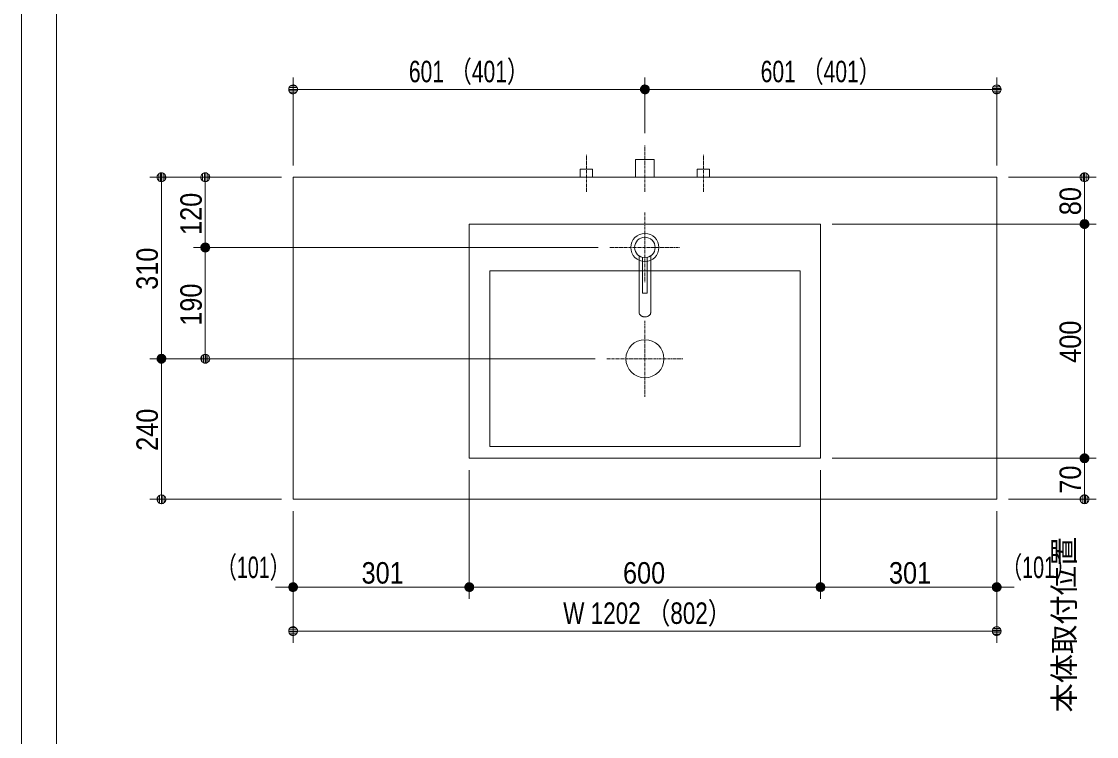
# Model space of a CAD drawing. Units: millimetres, scale not verified. Extents: x -6062 to 6062, y -3045 to 3045.
# Drawn here: x -5788 to -3951, y -775 to 446 of the extents above; entities that cross this region are included whole.
import ezdxf
from ezdxf.enums import TextEntityAlignment as Align

# ---------------------------------------------------------------- set-up
doc = ezdxf.new("R2010")
doc.units = ezdxf.units.MM
doc.header["$LTSCALE"] = 20
doc.linetypes.add('CHAIN1', pattern=[8, 5, -1, 1, -1])
for name, color, linetype, lineweight in [('0-0_1図面枠', 7, 'Continuous', 9), ('0-1_5ボウル・キャビネット', 7, 'Continuous', 9), ('0-2_2寸法-1', 7, 'Continuous', 9), ('0-3_0', 7, 'Continuous', 9), ('0-4_2寸法-2', 7, 'Continuous', 9), ('0-5_4給排水', 7, 'Continuous', 9)]:
    doc.layers.add(name, color=color, linetype=linetype, lineweight=lineweight)
doc.styles.add('ＭＳ Ｐゴシック', font='')
doc.styles.get('ＭＳ Ｐゴシック').set_extended_font_data('MS PGothic')

# ---------------------------------------------------------------- blocks, each defined once
blk = doc.blocks.new('グループ-2')
at = {"layer": '0-0_1図面枠'}
blk.add_lwpolyline([(-80000, 55400), (80000, 55400), (80000, -55400), (-80000, -55400)], close=True, dxfattribs=at)
blk = doc.blocks.new('図面枠')
at = {"layer": '0-0_1図面枠'}
blk.add_blockref('グループ-2', (0, 0), dxfattribs=at)
blk = doc.blocks.new('グループ-4')
at = {"layer": '0-0_1図面枠'}
blk.add_line((-78800, 41000), (-78800, -48600), dxfattribs=at)
blk = doc.blocks.new('_Dot')
at = {"layer": '0-3_0'}
for p, q in [((-10, 0), (-20, 0)), ((9.78, 2), (-9.78, 2)), ((7.99, 6), (-7.99, 6)), ((9.16, -3.98), (-9.16, -3.98)), ((6, -7.98), (-6, -7.98))]:
    blk.add_line(p, q, dxfattribs=at)
for points in [[(10, 0), (9.92, 1.25), (9.69, 2.49), (9.3, 3.68), (8.76, 4.82), (8.09, 5.88), (7.29, 6.85), (6.37, 7.71), (5.36, 8.44), (4.26, 9.05), (3.09, 9.51), (1.87, 9.82), (0.63, 9.98), (-0.63, 9.98), (-1.87, 9.82), (-3.09, 9.51), (-4.26, 9.05), (-5.36, 8.44), (-6.37, 7.71), (-7.29, 6.85), (-8.09, 5.88), (-8.76, 4.82), (-9.3, 3.68), (-9.69, 2.49), (-9.92, 1.25), (-10, 0), (0, 0)], [(-10, 0), (-9.92, -1.25), (-9.69, -2.49), (-9.3, -3.68), (-8.76, -4.82), (-8.09, -5.88), (-7.29, -6.85), (-6.37, -7.71), (-5.36, -8.44), (-4.26, -9.05), (-3.09, -9.51), (-1.87, -9.82), (-0.63, -9.98), (0.63, -9.98), (1.87, -9.82), (3.09, -9.51), (4.26, -9.05), (5.36, -8.44), (6.37, -7.71), (7.29, -6.85), (8.09, -5.88), (8.76, -4.82), (9.3, -3.68), (9.69, -2.49), (9.92, -1.25), (10, 0), (0, 0)]]:
    blk.add_lwpolyline(points, close=True, dxfattribs=at)
blk = doc.blocks.new('グループ-45')
at = {"layer": '0-1_5ボウル・キャビネット', "linetype": 'CHAIN1'}
for p, q in [((-58700, -1300), (-58700, -3900)), ((-60000, -2600), (-57400, -2600))]:
    blk.add_line(p, q, dxfattribs=at)
at = {"layer": '0-1_5ボウル・キャビネット'}
for points in [[(-64700, 2000), (-52700, 2000), (-52700, -6000), (-64700, -6000)], [(-64000, 400), (-53400, 400), (-53400, -5600), (-64000, -5600)]]:
    blk.add_lwpolyline(points, close=True, dxfattribs=at)
blk.add_circle((-58700, -2600), 650, dxfattribs=at)
blk = doc.blocks.new('グループ-48')
at = {"layer": '0-5_4給排水', "linetype": 'CHAIN1'}
for p, q in [((-58700, 2400), (-58700, 0)), ((-59900, 1200), (-57500, 1200))]:
    blk.add_line(p, q, dxfattribs=at)
at = {"layer": '0-5_4給排水'}
for points in [[(-58900, 912.8), (-58900, -1017.1), (-58899.2, -1030.8), (-58896.7, -1045), (-58892.3, -1059.2), (-58886, -1073.5), (-58877.7, -1087.4), (-58867.4, -1100.9), (-58855.3, -1113.6), (-58841.4, -1125.4), (-58826.1, -1136), (-58809.4, -1145.3), (-58791.9, -1153.2), (-58773.6, -1159.5), (-58755, -1164.4), (-58736.4, -1167.7), (-58718, -1169.7), (-58700, -1170.3), (-58682, -1169.7), (-58663.6, -1167.7), (-58645, -1164.4), (-58626.4, -1159.5), (-58608.1, -1153.2), (-58590.6, -1145.3), (-58573.9, -1136), (-58558.6, -1125.4), (-58544.7, -1113.6), (-58532.6, -1100.9), (-58522.3, -1087.4), (-58514, -1073.5), (-58507.7, -1059.2), (-58503.3, -1045), (-58500.8, -1030.8), (-58500, -1017.1), (-58500, 912.8)], [(-58780, 859.3), (-58780, -360), (-58620, -360), (-58620, 859.3)]]:
    blk.add_lwpolyline(points, dxfattribs=at)
for radius in [480, 350]:
    blk.add_circle((-58700, 1200), radius, dxfattribs=at)
blk = doc.blocks.new('グループ-64')
at = {"layer": '0-5_4給排水', "linetype": 'CHAIN1'}
blk.add_line((-58700, 3100), (-58700, 4700), dxfattribs=at)
at = {"layer": '0-5_4給排水'}
blk.add_lwpolyline([(-59020, 3600), (-59020, 4200), (-58380, 4200), (-58380, 3600)], dxfattribs=at)
blk = doc.blocks.new('止水栓_平面_W100')
at = {"layer": '0-5_4給排水', "linetype": 'CHAIN1'}
for p, q in [((-2000, -500), (-2000, 780)), ((2000, -500), (2000, 780))]:
    blk.add_line(p, q, dxfattribs=at)
at = {"layer": '0-5_4給排水'}
for points in [[(-2210, 0), (-2210, 280), (-1790, 280), (-1790, 0)], [(1790, 0), (1790, 280), (2210, 280), (2210, 0)]]:
    blk.add_lwpolyline(points, dxfattribs=at)

msp = doc.modelspace()

# ---------------------------------------------------------------- linework, layer by layer
at = {"layer": '0-1_5ボウル・キャビネット'}
msp.add_lwpolyline([(-5323.5, 180), (-4121.5, 180), (-4121.5, -370), (-5323.5, -370)], close=True, dxfattribs=at)
at = {"layer": '0-2_2寸法-1'}
for p, q in [((-5323.5, 200), (-5323.5, 350)), ((-4722.5, 255), (-4722.5, 350)), ((-4722.5, 255), (-4722.5, 350)), ((-4121.5, 200), (-4121.5, 350)), ((-4737.51, 330), (-5308.49, 330)), ((-4707.49, 330), (-4136.51, 330)), ((-5493.5, 180), (-5568.5, 180)), ((-5343.5, 180), (-5493.5, 180)), ((-4101.5, 180), (-3951.5, 180)), ((-5548.5, -114.99), (-5548.5, 164.99)), ((-5473.5, 75.01), (-5473.5, 164.99)), ((-3971.5, 115.01), (-3971.5, 164.99)), ((-4402.5, 100), (-3951.5, 100)), ((-4101.5, 100), (-3951.5, 100)), ((-3971.5, 84.99), (-3971.5, -284.99)), ((-4802.5, 60), (-5493.5, 60)), ((-4802.5, 60), (-5493.5, 60)), ((-5473.5, 44.99), (-5473.5, -114.99)), ((-5493.5, -130), (-5568.5, -130)), ((-5493.5, -130), (-5568.5, -130)), ((-5548.5, -145.01), (-5548.5, -354.99)), ((-4807.5, -130), (-5493.5, -130)), ((-4402.5, -300), (-3951.5, -300)), ((-4101.5, -300), (-3951.5, -300)), ((-5022.5, -320), (-5022.5, -540)), ((-4422.5, -320), (-4422.5, -540)), ((-3971.5, -354.99), (-3971.5, -315.01)), ((-5343.5, -370), (-5568.5, -370)), ((-4101.5, -370), (-3951.5, -370)), ((-5323.5, -390), (-5323.5, -540)), ((-5022.5, -390), (-5022.5, -540)), ((-4422.5, -390), (-4422.5, -540)), ((-4121.5, -390), (-4121.5, -540)), ((-5037.51, -520), (-5308.49, -520)), ((-5007.49, -520), (-4437.51, -520)), ((-4407.49, -520), (-4136.51, -520)), ((-5323.5, -540), (-5323.5, -615)), ((-4121.5, -540), (-4121.5, -615)), ((-4136.51, -595), (-5308.49, -595))]:
    msp.add_line(p, q, dxfattribs=at)
at = {"layer": '0-4_2寸法-2'}
for p, q in [((-5323.5, -390), (-5323.5, -540)), ((-5022.5, -390), (-5022.5, -540)), ((-4422.5, -390), (-4422.5, -540)), ((-4121.5, -390), (-4121.5, -540)), ((-5338.51, -520), (-5353.51, -520)), ((-5022.5, -520), (-5323.5, -520)), ((-5007.49, -520), (-4992.49, -520)), ((-4437.51, -520), (-4452.51, -520)), ((-4422.5, -520), (-4121.5, -520)), ((-4106.49, -520), (-4091.49, -520))]:
    msp.add_line(p, q, dxfattribs=at)

# ---------------------------------------------------------------- block references
at = {"layer": '0-0_1図面枠', "xscale": 0.05, "yscale": 0.05}
for name in ['図面枠', 'グループ-4']:
    msp.add_blockref(name, (-1787.5, 0), dxfattribs=at)
at = {"layer": '0-1_5ボウル・キャビネット', "xscale": 0.05, "yscale": 0.05}
msp.add_blockref('グループ-45', (-1787.5, 0), dxfattribs=at)
at = {"layer": '0-2_2寸法-1', "xscale": 0.7503418, "yscale": 0.7503418}
for p, rotation in [((-5323.5, 330), 180), ((-4722.5, 330), 180), ((-5548.5, 180), 90), ((-5473.5, 180), 90), ((-3971.5, 180), 90), ((-3971.5, 100), 270), ((-3971.5, 100), 90), ((-5473.5, 60), 270), ((-5473.5, 60), 90), ((-5548.5, -130), 270), ((-5548.5, -130), 90), ((-5473.5, -130), 270), ((-3971.5, -300), 270), ((-3971.5, -300), 90), ((-5548.5, -370), 270), ((-3971.5, -370), 270), ((-5323.5, -520), 180), ((-5022.5, -520), 180), ((-4422.5, -520), 180), ((-5323.5, -595), 180)]:
    msp.add_blockref('_Dot', p, dxfattribs=dict(at, rotation=rotation))
for p in [(-4722.5, 330), (-4121.5, 330), (-5022.5, -520), (-4422.5, -520), (-4121.5, -520), (-4121.5, -595)]:
    msp.add_blockref('_Dot', p, dxfattribs=at)
at = {"layer": '0-4_2寸法-2', "xscale": 0.7503418, "yscale": 0.7503418}
for p in [(-5323.5, -520), (-4422.5, -520)]:
    msp.add_blockref('_Dot', p, dxfattribs=at)
at = {"layer": '0-4_2寸法-2', "xscale": 0.7503418, "yscale": 0.7503418, "rotation": 180}
for p in [(-5022.5, -520), (-4121.5, -520)]:
    msp.add_blockref('_Dot', p, dxfattribs=at)
at = {"layer": '0-5_4給排水', "xscale": 0.05, "yscale": 0.05}
for name, p in [('グループ-64', (-1787.5, 0)), ('止水栓_平面_W100', (-4722.5, 180)), ('グループ-48', (-1787.5, 0))]:
    msp.add_blockref(name, p, dxfattribs=at)

# ---------------------------------------------------------------- texts
at = {"layer": '0-2_2寸法-1', "style": 'ＭＳ Ｐゴシック'}
for s, height, width, p in [('601 （401）', 36.66, 0.75, (-5125.7, 331.19)), ('601 （401）', 36.66, 0.75, (-4524.7, 331.19)), ('301', 36.66, 0.9, (-5206.52, -524.96)), ('600', 36.66, 0.9, (-4759.88, -524.96)), ('301', 36.66, 0.9, (-4305.52, -524.96)), ('W 1202 （802）', 36.69, 0.8, (-4862.07, -593.81))]:
    msp.add_text(s, height=height, dxfattribs=dict(at, width=width)).set_placement(p, align=Align.BOTTOM_LEFT)
at = {"layer": '0-2_2寸法-1', "style": 'ＭＳ Ｐゴシック', "width": 0.9}
for s, p in [('120', (-5468.54, 81.39)), ('80', (-3966.54, 115.12)), ('310', (-5543.54, -12.28)), ('190', (-5468.54, -73.61)), ('400', (-3966.54, -136.89)), ('240', (-5543.54, -287.28)), ('70', (-3966.54, -360.37))]:
    msp.add_text(s, height=36.66, rotation=90, dxfattribs=at).set_placement(p, align=Align.BOTTOM_LEFT)
at = {"layer": '0-4_2寸法-2', "style": 'ＭＳ Ｐゴシック'}
msp.add_text('本体取付位置', height=36.66, rotation=90, dxfattribs=at).set_placement((-3977.19, -734.14), align=Align.BOTTOM_LEFT)
at = {"layer": '0-4_2寸法-2', "style": 'ＭＳ Ｐゴシック', "width": 0.7}
for p in [(-5454.57, -515.51), (-4113, -515.51)]:
    msp.add_text('（101）', height=36.69, dxfattribs=at).set_placement(p, align=Align.BOTTOM_LEFT)

doc.saveas('drawing.dxf')
